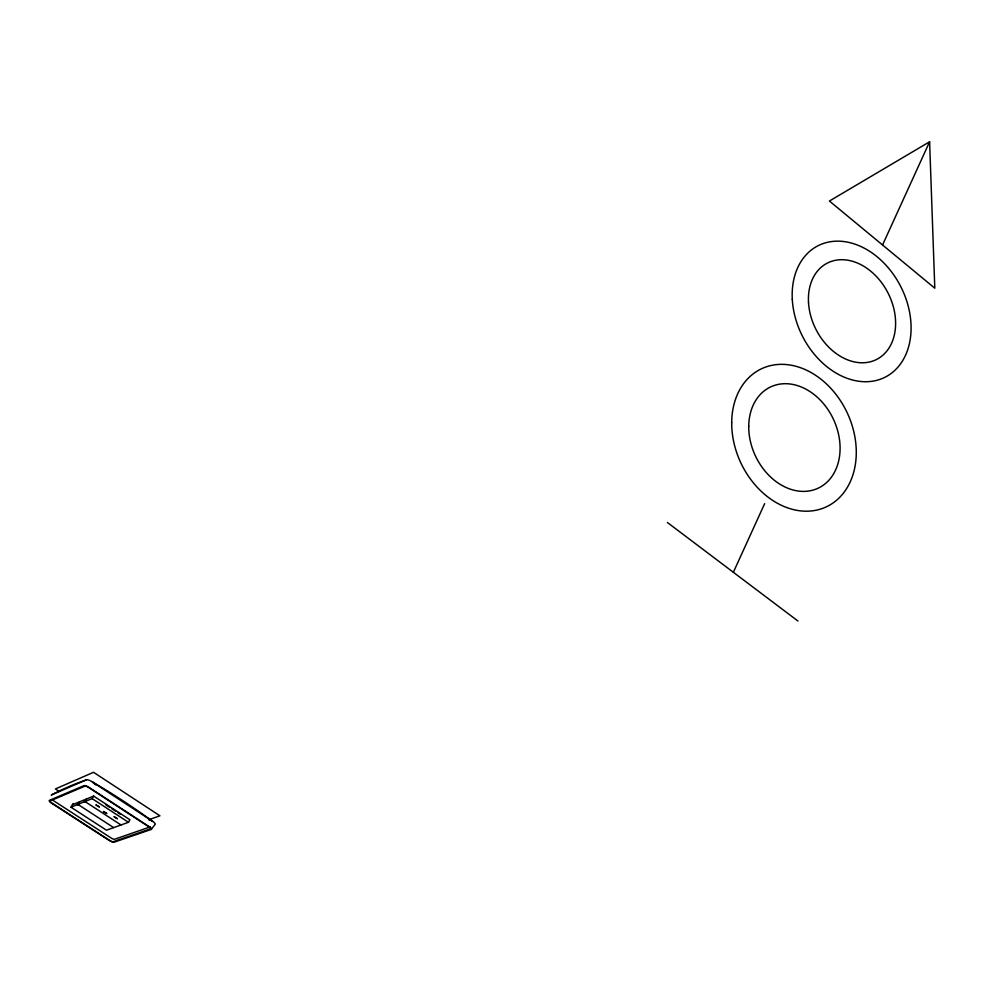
<?xml version="1.0" encoding="UTF-8"?>
<svg xmlns="http://www.w3.org/2000/svg" width="984" height="984" viewBox="0 0 984 984"><rect width="100%" height="100%" fill="white"/><g stroke="black" fill="none" stroke-linecap="round" stroke-linejoin="round"><path stroke-width="1.48" d="M733.363 572.282L764.654 503.636M882.562 244.991L929.609 141.782L829.414 201.031L934.8 288.201L929.609 141.782M73.173 803.485L70.983 807.212L106.469 830.213L128.461 822.292L129.913 819.746L93.64 796.081L72.435 804.727M86.444 799.02L84.968 801.542L121.007 824.973M70.983 807.212L92.152 798.639L93.64 796.093M79.384 801.899L77.921 804.408L113.677 827.618M151.179 829.463A4.293 1.218 29 0 0 149.174 826.671L88.99 787.372A4.342 1.23 29.6 0 0 84.021 785.638L49.384 800.373A4.157 1.132 29.7 0 0 51.525 803.129L109.298 840.508A4.12 1.119 29.2 0 0 114.033 842.218L151.179 829.463L154.931 824.617A5.055 1.439 29 0 0 152.582 821.308A909.13 778.873 -51.6 0 0 92.287 781.874A5.117 1.464 29.6 0 0 86.432 779.845L51.66 794.826A4.895 1.341 29.7 0 0 51.439 795.502M77.687 804.924L78.326 804.666M84.735 802.071L85.387 801.812M78.732 804.937L77.281 804.654M85.153 802.341L85.793 802.083M148.658 819.795L159.912 815.798L93.541 772.292L55.424 788.934L59.237 791.419M150.331 826.867L114.698 839.217A3.235 0.886 29.2 0 1 110.921 837.864L53.394 800.607A3.272 0.898 29.7 0 1 52.127 799.635M148.596 819.254L152.582 821.308L92.287 781.874L95.743 784.9M84.809 801.603L85.633 802.144M84.649 801.677L85.473 802.206M84.329 801.8L85.313 802.28M77.761 804.469L78.572 804.998M77.441 804.592L78.412 805.06M105.841 804.814L109.47 807.175M111.881 808.75L115.509 811.124M117.932 812.698L120.343 814.272M92.152 798.639L128.461 822.292M667.398 522.504L797.95 621.027M51.66 794.826A3343.657 496.969 -64.6 0 1 86.432 779.845M96.088 804.998L99.273 806.905L96.088 804.998M103.505 811.529L106.678 813.424L103.505 811.529M114.181 816.781L117.354 818.676L114.181 816.781M84.821 786.204L50.233 800.878A3.272 0.886 29.7 0 0 51.931 803.067L109.519 840.324A3.247 0.873 29.2 0 0 113.283 841.689L150.306 828.946A3.382 0.959 29 0 0 148.719 826.72L88.769 787.581A3.419 0.972 29.6 0 0 84.821 786.204M731.702 422.64A76.272 58.782 64.9 0 0 824.69 507.572A76.272 58.782 64.9 0 0 825.564 383.108A76.272 58.782 64.9 0 0 731.702 422.64M748.738 426.207A55.928 43.099 64.9 0 0 816.732 488.814A55.928 43.099 64.9 0 0 817.741 397.634A55.928 43.099 64.9 0 0 748.738 426.207M792.292 299.296A73.788 55.055 62.8 0 0 884.542 377.475A73.788 55.055 62.8 0 0 878.036 257.55A73.788 55.055 62.8 0 0 792.292 299.296M808.491 302.113A54.108 40.369 62.8 0 0 875.981 359.75A54.108 40.369 62.8 0 0 871.553 271.879A54.108 40.369 62.8 0 0 808.491 302.113"/></g></svg>
